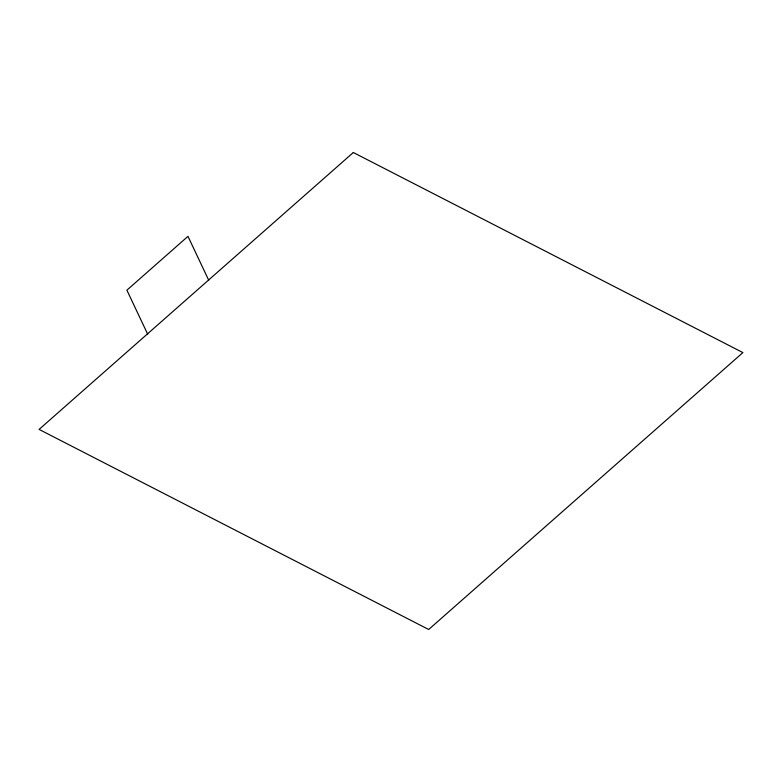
<?xml version="1.0" encoding="UTF-8"?>
<svg xmlns="http://www.w3.org/2000/svg" width="782" height="782" viewBox="0 0 782 782"><rect width="100%" height="100%" fill="white"/><g stroke="black" fill="none" stroke-linecap="round" stroke-linejoin="round"><path stroke-width="1.17" d="M208.726 280.239L187.973 236.34L126.889 290.181L147.72 334.266M353.317 152.51L39.1 429.406L428.683 629.49L742.9 352.594L353.317 152.51"/></g></svg>
